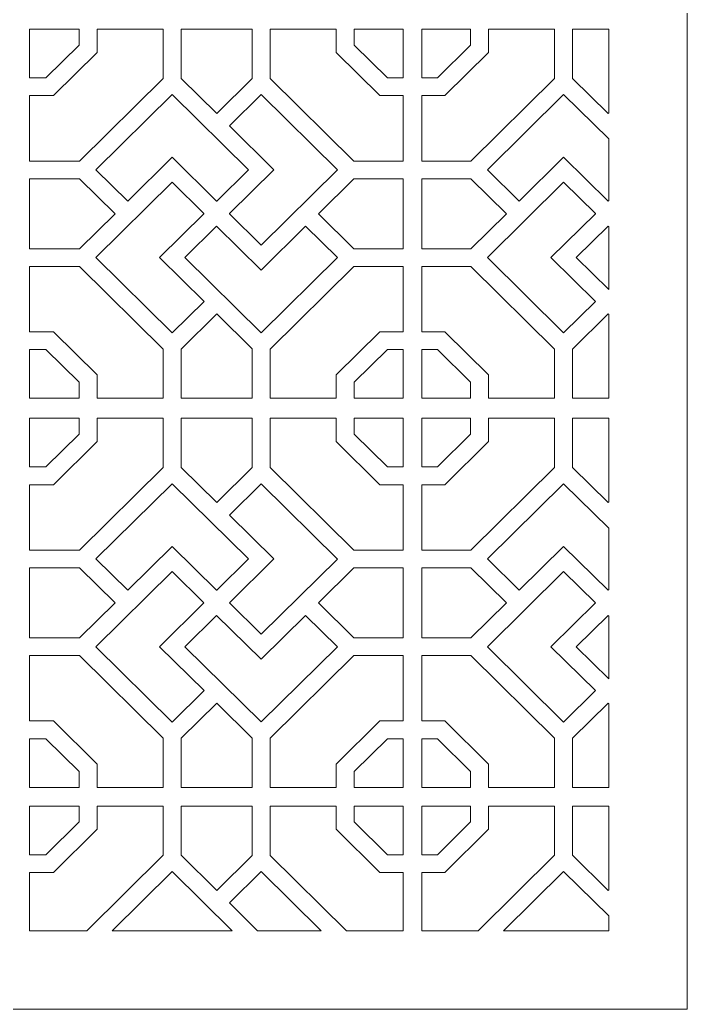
# Model space of a CAD drawing. Header units: centimetres. Extents: x 1.9 to 13.6, y -8.7 to 8.9.
# Drawn here: x 4.703 to 7.526, y -8.687 to -4.502 of the extents above; entities that cross this region are included whole.
import ezdxf

# ---------------------------------------------------------------- set-up
doc = ezdxf.new("R2010")
doc.units = ezdxf.units.CM
doc.header["$MEASUREMENT"] = 0
doc.layers.add('layer 1', color=7, linetype='Continuous')

msp = doc.modelspace()

# ---------------------------------------------------------------- linework, layer by layer
at = {"layer": 'layer 1', "color": 7, "lineweight": 9}
for points, knots in [([(1.88079, 8.91238), (1.88079, 8.91238), (7.52596, 8.91238), (7.52596, 8.91238), (7.52596, 8.91238), (7.52596, 8.91238), (7.52596, -8.68727), (7.52596, -8.68727), (7.52596, -8.68727), (7.52596, -8.68727), (1.88079, -8.68727), (1.88079, -8.68727), (1.88079, -8.68727), (1.88079, -8.68727), (1.88079, 8.91238), (1.88079, 8.91238)], [0, 0, 0, 0, 0.2, 0.2, 0.2, 0.2, 0.4, 0.4, 0.4, 0.4, 0.6, 0.6, 0.6, 0.6, 1, 1, 1, 1]), ([(4.84557, -4.82256), (4.84557, -4.82256), (4.74484, -4.82256), (4.74484, -4.82256), (4.74484, -4.82256), (4.74484, -4.82256), (4.74484, -5.0995), (4.74484, -5.0995), (4.74484, -5.0995), (4.74484, -5.0995), (4.95583, -5.0995), (4.95583, -5.0995), (4.95583, -5.0995), (4.95583, -5.0995), (5.31015, -4.74985), (5.31015, -4.74985), (5.31015, -4.74985), (5.31015, -4.74985), (5.31015, -4.54155), (5.31015, -4.54155), (5.31015, -4.54155), (5.31015, -4.54155), (5.03055, -4.54155), (5.03055, -4.54155), (5.03055, -4.54155), (5.03055, -4.54155), (5.03055, -4.64002), (5.03055, -4.64002), (5.03055, -4.64002), (5.03055, -4.64002), (4.84557, -4.82256), (4.84557, -4.82256)], [0, 0, 0, 0, 0.1111111, 0.1111111, 0.1111111, 0.1111111, 0.2222222, 0.2222222, 0.2222222, 0.2222222, 0.3333333, 0.3333333, 0.3333333, 0.3333333, 0.4444444, 0.4444444, 0.4444444, 0.4444444, 0.5555556, 0.5555556, 0.5555556, 0.5555556, 0.6666667, 0.6666667, 0.6666667, 0.6666667, 0.7777778, 0.7777778, 0.7777778, 0.7777778, 1, 1, 1, 1]), ([(4.74484, -4.74772), (4.74484, -4.74772), (4.81416, -4.74772), (4.81416, -4.74772), (4.81416, -4.74772), (4.81416, -4.74772), (4.95472, -4.60902), (4.95472, -4.60902), (4.95472, -4.60902), (4.95472, -4.60902), (4.95472, -4.54155), (4.95472, -4.54155), (4.95472, -4.54155), (4.95472, -4.54155), (4.74484, -4.54155), (4.74484, -4.54155), (4.74484, -4.54155), (4.74484, -4.54155), (4.74484, -4.74772), (4.74484, -4.74772)], [0, 0, 0, 0, 0.1666667, 0.1666667, 0.1666667, 0.1666667, 0.3333333, 0.3333333, 0.3333333, 0.3333333, 0.5, 0.5, 0.5, 0.5, 0.6666667, 0.6666667, 0.6666667, 0.6666667, 1, 1, 1, 1]), ([(5.38599, -4.54155), (5.38599, -4.54155), (5.38599, -4.74993), (5.38599, -4.74993), (5.38599, -4.74993), (5.38599, -4.74993), (5.53617, -4.89814), (5.53617, -4.89814), (5.53617, -4.89814), (5.53617, -4.89814), (5.68611, -4.75017), (5.68611, -4.75017), (5.68611, -4.75017), (5.68611, -4.75017), (5.68611, -4.54155), (5.68611, -4.54155), (5.68611, -4.54155), (5.68611, -4.54155), (5.38599, -4.54155), (5.38599, -4.54155)], [0, 0, 0, 0, 0.1666667, 0.1666667, 0.1666667, 0.1666667, 0.3333333, 0.3333333, 0.3333333, 0.3333333, 0.5, 0.5, 0.5, 0.5, 0.6666667, 0.6666667, 0.6666667, 0.6666667, 1, 1, 1, 1]), ([(6.32426, -5.0995), (6.32426, -5.0995), (6.32426, -4.82256), (6.32426, -4.82256), (6.32426, -4.82256), (6.32426, -4.82256), (6.22653, -4.82256), (6.22653, -4.82256), (6.22653, -4.82256), (6.22653, -4.82256), (6.04155, -4.64002), (6.04155, -4.64002), (6.04155, -4.64002), (6.04155, -4.64002), (6.04155, -4.54155), (6.04155, -4.54155), (6.04155, -4.54155), (6.04155, -4.54155), (5.76195, -4.54155), (5.76195, -4.54155), (5.76195, -4.54155), (5.76195, -4.54155), (5.76195, -4.75009), (5.76195, -4.75009), (5.76195, -4.75009), (5.76195, -4.75009), (6.11603, -5.0995), (6.11603, -5.0995), (6.11603, -5.0995), (6.11603, -5.0995), (6.32426, -5.0995), (6.32426, -5.0995)], [0, 0, 0, 0, 0.1111111, 0.1111111, 0.1111111, 0.1111111, 0.2222222, 0.2222222, 0.2222222, 0.2222222, 0.3333333, 0.3333333, 0.3333333, 0.3333333, 0.4444444, 0.4444444, 0.4444444, 0.4444444, 0.5555556, 0.5555556, 0.5555556, 0.5555556, 0.6666667, 0.6666667, 0.6666667, 0.6666667, 0.7777778, 0.7777778, 0.7777778, 0.7777778, 1, 1, 1, 1]), ([(6.32426, -4.74772), (6.32426, -4.74772), (6.32426, -4.54155), (6.32426, -4.54155), (6.32426, -4.54155), (6.32426, -4.54155), (6.11739, -4.54155), (6.11739, -4.54155), (6.11739, -4.54155), (6.11739, -4.54155), (6.11739, -4.60902), (6.11739, -4.60902), (6.11739, -4.60902), (6.11739, -4.60902), (6.25794, -4.74772), (6.25794, -4.74772), (6.25794, -4.74772), (6.25794, -4.74772), (6.32426, -4.74772), (6.32426, -4.74772)], [0, 0, 0, 0, 0.1666667, 0.1666667, 0.1666667, 0.1666667, 0.3333333, 0.3333333, 0.3333333, 0.3333333, 0.5, 0.5, 0.5, 0.5, 0.6666667, 0.6666667, 0.6666667, 0.6666667, 1, 1, 1, 1]), ([(6.4031, -4.54155), (6.4031, -4.54155), (6.4031, -4.74772), (6.4031, -4.74772), (6.4031, -4.74772), (6.4031, -4.74772), (6.46942, -4.74772), (6.46942, -4.74772), (6.46942, -4.74772), (6.46942, -4.74772), (6.60998, -4.60902), (6.60998, -4.60902), (6.60998, -4.60902), (6.60998, -4.60902), (6.60998, -4.54155), (6.60998, -4.54155), (6.60998, -4.54155), (6.60998, -4.54155), (6.4031, -4.54155), (6.4031, -4.54155)], [0, 0, 0, 0, 0.1666667, 0.1666667, 0.1666667, 0.1666667, 0.3333333, 0.3333333, 0.3333333, 0.3333333, 0.5, 0.5, 0.5, 0.5, 0.6666667, 0.6666667, 0.6666667, 0.6666667, 1, 1, 1, 1]), ([(6.4031, -4.82256), (6.4031, -4.82256), (6.4031, -5.0995), (6.4031, -5.0995), (6.4031, -5.0995), (6.4031, -5.0995), (6.6111, -5.0995), (6.6111, -5.0995), (6.6111, -5.0995), (6.6111, -5.0995), (6.96542, -4.74985), (6.96542, -4.74985), (6.96542, -4.74985), (6.96542, -4.74985), (6.96542, -4.54155), (6.96542, -4.54155), (6.96542, -4.54155), (6.96542, -4.54155), (6.68582, -4.54155), (6.68582, -4.54155), (6.68582, -4.54155), (6.68582, -4.54155), (6.68582, -4.64002), (6.68582, -4.64002), (6.68582, -4.64002), (6.68582, -4.64002), (6.50084, -4.82256), (6.50084, -4.82256), (6.50084, -4.82256), (6.50084, -4.82256), (6.4031, -4.82256), (6.4031, -4.82256)], [0, 0, 0, 0, 0.1111111, 0.1111111, 0.1111111, 0.1111111, 0.2222222, 0.2222222, 0.2222222, 0.2222222, 0.3333333, 0.3333333, 0.3333333, 0.3333333, 0.4444444, 0.4444444, 0.4444444, 0.4444444, 0.5555556, 0.5555556, 0.5555556, 0.5555556, 0.6666667, 0.6666667, 0.6666667, 0.6666667, 0.7777778, 0.7777778, 0.7777778, 0.7777778, 1, 1, 1, 1]), ([(7.19389, -4.54155), (7.19389, -4.54155), (7.04126, -4.54155), (7.04126, -4.54155), (7.04126, -4.54155), (7.04126, -4.54155), (7.04125, -4.74993), (7.04125, -4.74993), (7.04125, -4.74993), (7.04125, -4.74993), (7.19144, -4.89814), (7.19144, -4.89814), (7.19144, -4.89814), (7.19144, -4.89814), (7.19389, -4.89572), (7.19389, -4.89572), (7.19389, -4.89572), (7.19389, -4.89572), (7.19389, -4.54155), (7.19389, -4.54155)], [0, 0, 0, 0, 0.1666667, 0.1666667, 0.1666667, 0.1666667, 0.3333333, 0.3333333, 0.3333333, 0.3333333, 0.5, 0.5, 0.5, 0.5, 0.6666667, 0.6666667, 0.6666667, 0.6666667, 1, 1, 1, 1]), ([(5.53595, -5.26924), (5.53595, -5.26924), (5.53602, -5.26916), (5.53602, -5.26916), (5.53602, -5.26916), (5.53602, -5.26916), (5.53621, -5.26936), (5.53621, -5.26936), (5.53621, -5.26936), (5.53621, -5.26936), (5.67066, -5.13669), (5.67066, -5.13669), (5.67066, -5.13669), (5.67066, -5.13669), (5.34803, -4.81831), (5.34803, -4.81831), (5.34803, -4.81831), (5.34803, -4.81831), (5.0254, -5.13669), (5.0254, -5.13669), (5.0254, -5.13669), (5.0254, -5.13669), (5.15991, -5.26943), (5.15991, -5.26943), (5.15991, -5.26943), (5.15991, -5.26943), (5.34802, -5.08379), (5.34802, -5.08379), (5.34802, -5.08379), (5.34802, -5.08379), (5.53595, -5.26924), (5.53595, -5.26924)], [0, 0, 0, 0, 0.1111111, 0.1111111, 0.1111111, 0.1111111, 0.2222222, 0.2222222, 0.2222222, 0.2222222, 0.3333333, 0.3333333, 0.3333333, 0.3333333, 0.4444444, 0.4444444, 0.4444444, 0.4444444, 0.5555556, 0.5555556, 0.5555556, 0.5555556, 0.6666667, 0.6666667, 0.6666667, 0.6666667, 0.7777778, 0.7777778, 0.7777778, 0.7777778, 1, 1, 1, 1]), ([(5.58987, -5.32224), (5.58987, -5.32224), (5.58993, -5.32231), (5.58993, -5.32231), (5.58993, -5.32231), (5.58993, -5.32231), (5.58962, -5.32262), (5.58962, -5.32262), (5.58962, -5.32262), (5.58962, -5.32262), (5.72408, -5.4553), (5.72408, -5.4553), (5.72408, -5.4553), (5.72408, -5.4553), (6.04671, -5.13692), (6.04671, -5.13692), (6.04671, -5.13692), (6.04671, -5.13692), (5.72408, -4.81855), (5.72408, -4.81855), (5.72408, -4.81855), (5.72408, -4.81855), (5.5898, -4.95106), (5.5898, -4.95106), (5.5898, -4.95106), (5.5898, -4.95106), (5.7779, -5.13669), (5.7779, -5.13669), (5.7779, -5.13669), (5.7779, -5.13669), (5.58987, -5.32224), (5.58987, -5.32224)], [0, 0, 0, 0, 0.1111111, 0.1111111, 0.1111111, 0.1111111, 0.2222222, 0.2222222, 0.2222222, 0.2222222, 0.3333333, 0.3333333, 0.3333333, 0.3333333, 0.4444444, 0.4444444, 0.4444444, 0.4444444, 0.5555556, 0.5555556, 0.5555556, 0.5555556, 0.6666667, 0.6666667, 0.6666667, 0.6666667, 0.7777778, 0.7777778, 0.7777778, 0.7777778, 1, 1, 1, 1]), ([(7.19389, -5.0064), (7.19389, -5.0064), (7.0033, -4.81831), (7.0033, -4.81831), (7.0033, -4.81831), (7.0033, -4.81831), (6.68067, -5.13669), (6.68067, -5.13669), (6.68067, -5.13669), (6.68067, -5.13669), (6.81518, -5.26943), (6.81518, -5.26943), (6.81518, -5.26943), (6.81518, -5.26943), (7.00329, -5.08379), (7.00329, -5.08379), (7.00329, -5.08379), (7.00329, -5.08379), (7.19121, -5.26924), (7.19121, -5.26924), (7.19121, -5.26924), (7.19121, -5.26924), (7.19129, -5.26916), (7.19129, -5.26916), (7.19129, -5.26916), (7.19129, -5.26916), (7.19148, -5.26936), (7.19148, -5.26936), (7.19148, -5.26936), (7.19148, -5.26936), (7.19389, -5.26698), (7.19389, -5.26698), (7.19389, -5.26698), (7.19389, -5.26698), (7.19389, -5.0064), (7.19389, -5.0064)], [0, 0, 0, 0, 0.1, 0.1, 0.1, 0.1, 0.2, 0.2, 0.2, 0.2, 0.3, 0.3, 0.3, 0.3, 0.4, 0.4, 0.4, 0.4, 0.5, 0.5, 0.5, 0.5, 0.6, 0.6, 0.6, 0.6, 0.7, 0.7, 0.7, 0.7, 0.8, 0.8, 0.8, 0.8, 1, 1, 1, 1]), ([(5.10629, -5.32234), (5.10629, -5.32234), (4.95631, -5.17434), (4.95631, -5.17434), (4.95631, -5.17434), (4.95631, -5.17434), (4.74484, -5.17434), (4.74484, -5.17434), (4.74484, -5.17434), (4.74484, -5.17434), (4.74484, -5.47052), (4.74484, -5.47052), (4.74484, -5.47052), (4.74484, -5.47052), (4.95614, -5.47052), (4.95614, -5.47052), (4.95614, -5.47052), (4.95614, -5.47052), (5.10629, -5.32234), (5.10629, -5.32234)], [0, 0, 0, 0, 0.1666667, 0.1666667, 0.1666667, 0.1666667, 0.3333333, 0.3333333, 0.3333333, 0.3333333, 0.5, 0.5, 0.5, 0.5, 0.6666667, 0.6666667, 0.6666667, 0.6666667, 1, 1, 1, 1]), ([(6.32426, -5.47052), (6.32426, -5.47052), (6.32426, -5.17434), (6.32426, -5.17434), (6.32426, -5.17434), (6.32426, -5.17434), (6.11603, -5.17434), (6.11603, -5.17434), (6.11603, -5.17434), (6.11603, -5.17434), (5.96597, -5.32243), (5.96597, -5.32243), (5.96597, -5.32243), (5.96597, -5.32243), (6.11603, -5.47052), (6.11603, -5.47052), (6.11603, -5.47052), (6.11603, -5.47052), (6.32426, -5.47052), (6.32426, -5.47052)], [0, 0, 0, 0, 0.1666667, 0.1666667, 0.1666667, 0.1666667, 0.3333333, 0.3333333, 0.3333333, 0.3333333, 0.5, 0.5, 0.5, 0.5, 0.6666667, 0.6666667, 0.6666667, 0.6666667, 1, 1, 1, 1]), ([(6.4031, -5.17434), (6.4031, -5.17434), (6.4031, -5.47052), (6.4031, -5.47052), (6.4031, -5.47052), (6.4031, -5.47052), (6.61141, -5.47052), (6.61141, -5.47052), (6.61141, -5.47052), (6.61141, -5.47052), (6.76156, -5.32234), (6.76156, -5.32234), (6.76156, -5.32234), (6.76156, -5.32234), (6.61158, -5.17434), (6.61158, -5.17434), (6.61158, -5.17434), (6.61158, -5.17434), (6.4031, -5.17434), (6.4031, -5.17434)], [0, 0, 0, 0, 0.1666667, 0.1666667, 0.1666667, 0.1666667, 0.3333333, 0.3333333, 0.3333333, 0.3333333, 0.5, 0.5, 0.5, 0.5, 0.6666667, 0.6666667, 0.6666667, 0.6666667, 1, 1, 1, 1]), ([(5.48219, -5.32234), (5.48219, -5.32234), (5.48236, -5.32218), (5.48236, -5.32218), (5.48236, -5.32218), (5.48236, -5.32218), (5.34803, -5.18963), (5.34803, -5.18963), (5.34803, -5.18963), (5.34803, -5.18963), (5.0254, -5.50801), (5.0254, -5.50801), (5.0254, -5.50801), (5.0254, -5.50801), (5.34803, -5.82639), (5.34803, -5.82639), (5.34803, -5.82639), (5.34803, -5.82639), (5.48246, -5.69372), (5.48246, -5.69372), (5.48246, -5.69372), (5.48246, -5.69372), (5.2942, -5.50794), (5.2942, -5.50794), (5.2942, -5.50794), (5.2942, -5.50794), (5.48223, -5.32238), (5.48223, -5.32238), (5.48223, -5.32238), (5.48223, -5.32238), (5.48219, -5.32234), (5.48219, -5.32234)], [0, 0, 0, 0, 0.1111111, 0.1111111, 0.1111111, 0.1111111, 0.2222222, 0.2222222, 0.2222222, 0.2222222, 0.3333333, 0.3333333, 0.3333333, 0.3333333, 0.4444444, 0.4444444, 0.4444444, 0.4444444, 0.5555556, 0.5555556, 0.5555556, 0.5555556, 0.6666667, 0.6666667, 0.6666667, 0.6666667, 0.7777778, 0.7777778, 0.7777778, 0.7777778, 1, 1, 1, 1]), ([(7.13746, -5.32234), (7.13746, -5.32234), (7.13762, -5.32218), (7.13762, -5.32218), (7.13762, -5.32218), (7.13762, -5.32218), (7.0033, -5.18963), (7.0033, -5.18963), (7.0033, -5.18963), (7.0033, -5.18963), (6.68067, -5.50801), (6.68067, -5.50801), (6.68067, -5.50801), (6.68067, -5.50801), (7.00329, -5.82639), (7.00329, -5.82639), (7.00329, -5.82639), (7.00329, -5.82639), (7.13773, -5.69372), (7.13773, -5.69372), (7.13773, -5.69372), (7.13773, -5.69372), (6.94947, -5.50794), (6.94947, -5.50794), (6.94947, -5.50794), (6.94947, -5.50794), (7.1375, -5.32238), (7.1375, -5.32238), (7.1375, -5.32238), (7.1375, -5.32238), (7.13746, -5.32234), (7.13746, -5.32234)], [0, 0, 0, 0, 0.1111111, 0.1111111, 0.1111111, 0.1111111, 0.2222222, 0.2222222, 0.2222222, 0.2222222, 0.3333333, 0.3333333, 0.3333333, 0.3333333, 0.4444444, 0.4444444, 0.4444444, 0.4444444, 0.5555556, 0.5555556, 0.5555556, 0.5555556, 0.6666667, 0.6666667, 0.6666667, 0.6666667, 0.7777778, 0.7777778, 0.7777778, 0.7777778, 1, 1, 1, 1]), ([(5.53581, -5.37535), (5.53581, -5.37535), (5.40145, -5.50794), (5.40145, -5.50794), (5.40145, -5.50794), (5.40145, -5.50794), (5.72408, -5.82631), (5.72408, -5.82631), (5.72408, -5.82631), (5.72408, -5.82631), (6.04671, -5.50794), (6.04671, -5.50794), (6.04671, -5.50794), (6.04671, -5.50794), (5.91234, -5.37535), (5.91234, -5.37535), (5.91234, -5.37535), (5.91234, -5.37535), (5.72408, -5.56113), (5.72408, -5.56113), (5.72408, -5.56113), (5.72408, -5.56113), (5.53581, -5.37535), (5.53581, -5.37535)], [0, 0, 0, 0, 0.1428571, 0.1428571, 0.1428571, 0.1428571, 0.2857143, 0.2857143, 0.2857143, 0.2857143, 0.4285714, 0.4285714, 0.4285714, 0.4285714, 0.5714286, 0.5714286, 0.5714286, 0.5714286, 0.7142857, 0.7142857, 0.7142857, 0.7142857, 1, 1, 1, 1]), ([(7.19389, -5.37812), (7.19389, -5.37812), (7.19108, -5.37535), (7.19108, -5.37535), (7.19108, -5.37535), (7.19108, -5.37535), (7.05672, -5.50794), (7.05672, -5.50794), (7.05672, -5.50794), (7.05672, -5.50794), (7.19389, -5.6433), (7.19389, -5.6433), (7.19389, -5.6433), (7.19389, -5.6433), (7.19389, -5.37812), (7.19389, -5.37812)], [0, 0, 0, 0, 0.2, 0.2, 0.2, 0.2, 0.4, 0.4, 0.4, 0.4, 0.6, 0.6, 0.6, 0.6, 1, 1, 1, 1]), ([(4.84557, -5.82213), (4.84557, -5.82213), (5.03055, -6.00467), (5.03055, -6.00467), (5.03055, -6.00467), (5.03055, -6.00467), (5.03055, -6.10314), (5.03055, -6.10314), (5.03055, -6.10314), (5.03055, -6.10314), (5.31015, -6.10314), (5.31015, -6.10314), (5.31015, -6.10314), (5.31015, -6.10314), (5.31015, -5.89484), (5.31015, -5.89484), (5.31015, -5.89484), (5.31015, -5.89484), (4.956, -5.54535), (4.956, -5.54535), (4.956, -5.54535), (4.956, -5.54535), (4.74484, -5.54535), (4.74484, -5.54535), (4.74484, -5.54535), (4.74484, -5.54535), (4.74484, -5.82213), (4.74484, -5.82213), (4.74484, -5.82213), (4.74484, -5.82213), (4.84557, -5.82213), (4.84557, -5.82213)], [0, 0, 0, 0, 0.1111111, 0.1111111, 0.1111111, 0.1111111, 0.2222222, 0.2222222, 0.2222222, 0.2222222, 0.3333333, 0.3333333, 0.3333333, 0.3333333, 0.4444444, 0.4444444, 0.4444444, 0.4444444, 0.5555556, 0.5555556, 0.5555556, 0.5555556, 0.6666667, 0.6666667, 0.6666667, 0.6666667, 0.7777778, 0.7777778, 0.7777778, 0.7777778, 1, 1, 1, 1]), ([(6.32426, -5.82213), (6.32426, -5.82213), (6.32426, -5.54535), (6.32426, -5.54535), (6.32426, -5.54535), (6.32426, -5.54535), (6.11603, -5.54535), (6.11603, -5.54535), (6.11603, -5.54535), (6.11603, -5.54535), (5.76195, -5.89477), (5.76195, -5.89477), (5.76195, -5.89477), (5.76195, -5.89477), (5.76195, -6.10314), (5.76195, -6.10314), (5.76195, -6.10314), (5.76195, -6.10314), (6.04155, -6.10314), (6.04155, -6.10314), (6.04155, -6.10314), (6.04155, -6.10314), (6.04155, -6.00467), (6.04155, -6.00467), (6.04155, -6.00467), (6.04155, -6.00467), (6.22653, -5.82213), (6.22653, -5.82213), (6.22653, -5.82213), (6.22653, -5.82213), (6.32426, -5.82213), (6.32426, -5.82213)], [0, 0, 0, 0, 0.1111111, 0.1111111, 0.1111111, 0.1111111, 0.2222222, 0.2222222, 0.2222222, 0.2222222, 0.3333333, 0.3333333, 0.3333333, 0.3333333, 0.4444444, 0.4444444, 0.4444444, 0.4444444, 0.5555556, 0.5555556, 0.5555556, 0.5555556, 0.6666667, 0.6666667, 0.6666667, 0.6666667, 0.7777778, 0.7777778, 0.7777778, 0.7777778, 1, 1, 1, 1]), ([(6.4031, -5.54535), (6.4031, -5.54535), (6.4031, -5.82213), (6.4031, -5.82213), (6.4031, -5.82213), (6.4031, -5.82213), (6.50084, -5.82213), (6.50084, -5.82213), (6.50084, -5.82213), (6.50084, -5.82213), (6.68582, -6.00467), (6.68582, -6.00467), (6.68582, -6.00467), (6.68582, -6.00467), (6.68582, -6.10314), (6.68582, -6.10314), (6.68582, -6.10314), (6.68582, -6.10314), (6.96542, -6.10314), (6.96542, -6.10314), (6.96542, -6.10314), (6.96542, -6.10314), (6.96542, -5.89484), (6.96542, -5.89484), (6.96542, -5.89484), (6.96542, -5.89484), (6.61127, -5.54535), (6.61127, -5.54535), (6.61127, -5.54535), (6.61127, -5.54535), (6.4031, -5.54535), (6.4031, -5.54535)], [0, 0, 0, 0, 0.1111111, 0.1111111, 0.1111111, 0.1111111, 0.2222222, 0.2222222, 0.2222222, 0.2222222, 0.3333333, 0.3333333, 0.3333333, 0.3333333, 0.4444444, 0.4444444, 0.4444444, 0.4444444, 0.5555556, 0.5555556, 0.5555556, 0.5555556, 0.6666667, 0.6666667, 0.6666667, 0.6666667, 0.7777778, 0.7777778, 0.7777778, 0.7777778, 1, 1, 1, 1]), ([(5.68611, -6.10314), (5.68611, -6.10314), (5.68611, -5.89468), (5.68611, -5.89468), (5.68611, -5.89468), (5.68611, -5.89468), (5.53609, -5.74663), (5.53609, -5.74663), (5.53609, -5.74663), (5.53609, -5.74663), (5.38599, -5.89475), (5.38599, -5.89475), (5.38599, -5.89475), (5.38599, -5.89475), (5.38599, -6.10314), (5.38599, -6.10314), (5.38599, -6.10314), (5.38599, -6.10314), (5.68611, -6.10314), (5.68611, -6.10314)], [0, 0, 0, 0, 0.1666667, 0.1666667, 0.1666667, 0.1666667, 0.3333333, 0.3333333, 0.3333333, 0.3333333, 0.5, 0.5, 0.5, 0.5, 0.6666667, 0.6666667, 0.6666667, 0.6666667, 1, 1, 1, 1]), ([(7.19389, -5.74914), (7.19389, -5.74914), (7.19135, -5.74663), (7.19135, -5.74663), (7.19135, -5.74663), (7.19135, -5.74663), (7.04126, -5.89475), (7.04126, -5.89475), (7.04126, -5.89475), (7.04126, -5.89475), (7.04125, -6.10314), (7.04125, -6.10314), (7.04125, -6.10314), (7.04125, -6.10314), (7.19389, -6.10314), (7.19389, -6.10314), (7.19389, -6.10314), (7.19389, -6.10314), (7.19389, -5.74914), (7.19389, -5.74914)], [0, 0, 0, 0, 0.1666667, 0.1666667, 0.1666667, 0.1666667, 0.3333333, 0.3333333, 0.3333333, 0.3333333, 0.5, 0.5, 0.5, 0.5, 0.6666667, 0.6666667, 0.6666667, 0.6666667, 1, 1, 1, 1]), ([(4.74484, -5.89696), (4.74484, -5.89696), (4.74484, -6.10314), (4.74484, -6.10314), (4.74484, -6.10314), (4.74484, -6.10314), (4.95472, -6.10314), (4.95472, -6.10314), (4.95472, -6.10314), (4.95472, -6.10314), (4.95472, -6.03567), (4.95472, -6.03567), (4.95472, -6.03567), (4.95472, -6.03567), (4.81416, -5.89696), (4.81416, -5.89696), (4.81416, -5.89696), (4.81416, -5.89696), (4.74484, -5.89696), (4.74484, -5.89696)], [0, 0, 0, 0, 0.1666667, 0.1666667, 0.1666667, 0.1666667, 0.3333333, 0.3333333, 0.3333333, 0.3333333, 0.5, 0.5, 0.5, 0.5, 0.6666667, 0.6666667, 0.6666667, 0.6666667, 1, 1, 1, 1]), ([(6.32426, -6.10314), (6.32426, -6.10314), (6.32426, -5.89696), (6.32426, -5.89696), (6.32426, -5.89696), (6.32426, -5.89696), (6.25794, -5.89696), (6.25794, -5.89696), (6.25794, -5.89696), (6.25794, -5.89696), (6.11739, -6.03567), (6.11739, -6.03567), (6.11739, -6.03567), (6.11739, -6.03567), (6.11739, -6.10314), (6.11739, -6.10314), (6.11739, -6.10314), (6.11739, -6.10314), (6.32426, -6.10314), (6.32426, -6.10314)], [0, 0, 0, 0, 0.1666667, 0.1666667, 0.1666667, 0.1666667, 0.3333333, 0.3333333, 0.3333333, 0.3333333, 0.5, 0.5, 0.5, 0.5, 0.6666667, 0.6666667, 0.6666667, 0.6666667, 1, 1, 1, 1]), ([(6.4031, -5.89696), (6.4031, -5.89696), (6.4031, -6.10314), (6.4031, -6.10314), (6.4031, -6.10314), (6.4031, -6.10314), (6.60998, -6.10314), (6.60998, -6.10314), (6.60998, -6.10314), (6.60998, -6.10314), (6.60998, -6.03567), (6.60998, -6.03567), (6.60998, -6.03567), (6.60998, -6.03567), (6.46942, -5.89696), (6.46942, -5.89696), (6.46942, -5.89696), (6.46942, -5.89696), (6.4031, -5.89696), (6.4031, -5.89696)], [0, 0, 0, 0, 0.1666667, 0.1666667, 0.1666667, 0.1666667, 0.3333333, 0.3333333, 0.3333333, 0.3333333, 0.5, 0.5, 0.5, 0.5, 0.6666667, 0.6666667, 0.6666667, 0.6666667, 1, 1, 1, 1]), ([(4.84557, -6.46859), (4.84557, -6.46859), (4.74484, -6.46859), (4.74484, -6.46859), (4.74484, -6.46859), (4.74484, -6.46859), (4.74484, -6.74554), (4.74484, -6.74554), (4.74484, -6.74554), (4.74484, -6.74554), (4.95583, -6.74554), (4.95583, -6.74554), (4.95583, -6.74554), (4.95583, -6.74554), (5.31015, -6.39588), (5.31015, -6.39588), (5.31015, -6.39588), (5.31015, -6.39588), (5.31015, -6.18758), (5.31015, -6.18758), (5.31015, -6.18758), (5.31015, -6.18758), (5.03055, -6.18758), (5.03055, -6.18758), (5.03055, -6.18758), (5.03055, -6.18758), (5.03055, -6.28605), (5.03055, -6.28605), (5.03055, -6.28605), (5.03055, -6.28605), (4.84557, -6.46859), (4.84557, -6.46859)], [0, 0, 0, 0, 0.1111111, 0.1111111, 0.1111111, 0.1111111, 0.2222222, 0.2222222, 0.2222222, 0.2222222, 0.3333333, 0.3333333, 0.3333333, 0.3333333, 0.4444444, 0.4444444, 0.4444444, 0.4444444, 0.5555556, 0.5555556, 0.5555556, 0.5555556, 0.6666667, 0.6666667, 0.6666667, 0.6666667, 0.7777778, 0.7777778, 0.7777778, 0.7777778, 1, 1, 1, 1]), ([(4.74484, -6.39375), (4.74484, -6.39375), (4.81416, -6.39375), (4.81416, -6.39375), (4.81416, -6.39375), (4.81416, -6.39375), (4.95472, -6.25505), (4.95472, -6.25505), (4.95472, -6.25505), (4.95472, -6.25505), (4.95472, -6.18758), (4.95472, -6.18758), (4.95472, -6.18758), (4.95472, -6.18758), (4.74484, -6.18758), (4.74484, -6.18758), (4.74484, -6.18758), (4.74484, -6.18758), (4.74484, -6.39375), (4.74484, -6.39375)], [0, 0, 0, 0, 0.1666667, 0.1666667, 0.1666667, 0.1666667, 0.3333333, 0.3333333, 0.3333333, 0.3333333, 0.5, 0.5, 0.5, 0.5, 0.6666667, 0.6666667, 0.6666667, 0.6666667, 1, 1, 1, 1]), ([(5.38599, -6.18758), (5.38599, -6.18758), (5.38599, -6.39597), (5.38599, -6.39597), (5.38599, -6.39597), (5.38599, -6.39597), (5.53617, -6.54417), (5.53617, -6.54417), (5.53617, -6.54417), (5.53617, -6.54417), (5.68611, -6.3962), (5.68611, -6.3962), (5.68611, -6.3962), (5.68611, -6.3962), (5.68611, -6.18758), (5.68611, -6.18758), (5.68611, -6.18758), (5.68611, -6.18758), (5.38599, -6.18758), (5.38599, -6.18758)], [0, 0, 0, 0, 0.1666667, 0.1666667, 0.1666667, 0.1666667, 0.3333333, 0.3333333, 0.3333333, 0.3333333, 0.5, 0.5, 0.5, 0.5, 0.6666667, 0.6666667, 0.6666667, 0.6666667, 1, 1, 1, 1]), ([(6.32426, -6.74554), (6.32426, -6.74554), (6.32426, -6.46859), (6.32426, -6.46859), (6.32426, -6.46859), (6.32426, -6.46859), (6.22653, -6.46859), (6.22653, -6.46859), (6.22653, -6.46859), (6.22653, -6.46859), (6.04155, -6.28605), (6.04155, -6.28605), (6.04155, -6.28605), (6.04155, -6.28605), (6.04155, -6.18758), (6.04155, -6.18758), (6.04155, -6.18758), (6.04155, -6.18758), (5.76195, -6.18758), (5.76195, -6.18758), (5.76195, -6.18758), (5.76195, -6.18758), (5.76195, -6.39612), (5.76195, -6.39612), (5.76195, -6.39612), (5.76195, -6.39612), (6.11603, -6.74554), (6.11603, -6.74554), (6.11603, -6.74554), (6.11603, -6.74554), (6.32426, -6.74554), (6.32426, -6.74554)], [0, 0, 0, 0, 0.1111111, 0.1111111, 0.1111111, 0.1111111, 0.2222222, 0.2222222, 0.2222222, 0.2222222, 0.3333333, 0.3333333, 0.3333333, 0.3333333, 0.4444444, 0.4444444, 0.4444444, 0.4444444, 0.5555556, 0.5555556, 0.5555556, 0.5555556, 0.6666667, 0.6666667, 0.6666667, 0.6666667, 0.7777778, 0.7777778, 0.7777778, 0.7777778, 1, 1, 1, 1]), ([(6.32426, -6.39375), (6.32426, -6.39375), (6.32426, -6.18758), (6.32426, -6.18758), (6.32426, -6.18758), (6.32426, -6.18758), (6.11739, -6.18758), (6.11739, -6.18758), (6.11739, -6.18758), (6.11739, -6.18758), (6.11739, -6.25505), (6.11739, -6.25505), (6.11739, -6.25505), (6.11739, -6.25505), (6.25794, -6.39375), (6.25794, -6.39375), (6.25794, -6.39375), (6.25794, -6.39375), (6.32426, -6.39375), (6.32426, -6.39375)], [0, 0, 0, 0, 0.1666667, 0.1666667, 0.1666667, 0.1666667, 0.3333333, 0.3333333, 0.3333333, 0.3333333, 0.5, 0.5, 0.5, 0.5, 0.6666667, 0.6666667, 0.6666667, 0.6666667, 1, 1, 1, 1]), ([(6.4031, -6.18758), (6.4031, -6.18758), (6.4031, -6.39375), (6.4031, -6.39375), (6.4031, -6.39375), (6.4031, -6.39375), (6.46942, -6.39375), (6.46942, -6.39375), (6.46942, -6.39375), (6.46942, -6.39375), (6.60998, -6.25505), (6.60998, -6.25505), (6.60998, -6.25505), (6.60998, -6.25505), (6.60998, -6.18758), (6.60998, -6.18758), (6.60998, -6.18758), (6.60998, -6.18758), (6.4031, -6.18758), (6.4031, -6.18758)], [0, 0, 0, 0, 0.1666667, 0.1666667, 0.1666667, 0.1666667, 0.3333333, 0.3333333, 0.3333333, 0.3333333, 0.5, 0.5, 0.5, 0.5, 0.6666667, 0.6666667, 0.6666667, 0.6666667, 1, 1, 1, 1]), ([(6.4031, -6.46859), (6.4031, -6.46859), (6.4031, -6.74554), (6.4031, -6.74554), (6.4031, -6.74554), (6.4031, -6.74554), (6.6111, -6.74554), (6.6111, -6.74554), (6.6111, -6.74554), (6.6111, -6.74554), (6.96542, -6.39588), (6.96542, -6.39588), (6.96542, -6.39588), (6.96542, -6.39588), (6.96542, -6.18758), (6.96542, -6.18758), (6.96542, -6.18758), (6.96542, -6.18758), (6.68582, -6.18758), (6.68582, -6.18758), (6.68582, -6.18758), (6.68582, -6.18758), (6.68582, -6.28605), (6.68582, -6.28605), (6.68582, -6.28605), (6.68582, -6.28605), (6.50084, -6.46859), (6.50084, -6.46859), (6.50084, -6.46859), (6.50084, -6.46859), (6.4031, -6.46859), (6.4031, -6.46859)], [0, 0, 0, 0, 0.1111111, 0.1111111, 0.1111111, 0.1111111, 0.2222222, 0.2222222, 0.2222222, 0.2222222, 0.3333333, 0.3333333, 0.3333333, 0.3333333, 0.4444444, 0.4444444, 0.4444444, 0.4444444, 0.5555556, 0.5555556, 0.5555556, 0.5555556, 0.6666667, 0.6666667, 0.6666667, 0.6666667, 0.7777778, 0.7777778, 0.7777778, 0.7777778, 1, 1, 1, 1]), ([(7.19389, -6.18758), (7.19389, -6.18758), (7.04126, -6.18758), (7.04126, -6.18758), (7.04126, -6.18758), (7.04126, -6.18758), (7.04125, -6.39597), (7.04125, -6.39597), (7.04125, -6.39597), (7.04125, -6.39597), (7.19144, -6.54417), (7.19144, -6.54417), (7.19144, -6.54417), (7.19144, -6.54417), (7.19389, -6.54175), (7.19389, -6.54175), (7.19389, -6.54175), (7.19389, -6.54175), (7.19389, -6.18758), (7.19389, -6.18758)], [0, 0, 0, 0, 0.1666667, 0.1666667, 0.1666667, 0.1666667, 0.3333333, 0.3333333, 0.3333333, 0.3333333, 0.5, 0.5, 0.5, 0.5, 0.6666667, 0.6666667, 0.6666667, 0.6666667, 1, 1, 1, 1]), ([(5.53595, -6.91527), (5.53595, -6.91527), (5.53602, -6.9152), (5.53602, -6.9152), (5.53602, -6.9152), (5.53602, -6.9152), (5.53621, -6.91539), (5.53621, -6.91539), (5.53621, -6.91539), (5.53621, -6.91539), (5.67066, -6.78272), (5.67066, -6.78272), (5.67066, -6.78272), (5.67066, -6.78272), (5.34803, -6.46434), (5.34803, -6.46434), (5.34803, -6.46434), (5.34803, -6.46434), (5.0254, -6.78272), (5.0254, -6.78272), (5.0254, -6.78272), (5.0254, -6.78272), (5.15991, -6.91546), (5.15991, -6.91546), (5.15991, -6.91546), (5.15991, -6.91546), (5.34802, -6.72982), (5.34802, -6.72982), (5.34802, -6.72982), (5.34802, -6.72982), (5.53595, -6.91527), (5.53595, -6.91527)], [0, 0, 0, 0, 0.1111111, 0.1111111, 0.1111111, 0.1111111, 0.2222222, 0.2222222, 0.2222222, 0.2222222, 0.3333333, 0.3333333, 0.3333333, 0.3333333, 0.4444444, 0.4444444, 0.4444444, 0.4444444, 0.5555556, 0.5555556, 0.5555556, 0.5555556, 0.6666667, 0.6666667, 0.6666667, 0.6666667, 0.7777778, 0.7777778, 0.7777778, 0.7777778, 1, 1, 1, 1]), ([(5.58987, -6.96828), (5.58987, -6.96828), (5.58993, -6.96834), (5.58993, -6.96834), (5.58993, -6.96834), (5.58993, -6.96834), (5.58962, -6.96865), (5.58962, -6.96865), (5.58962, -6.96865), (5.58962, -6.96865), (5.72408, -7.10134), (5.72408, -7.10134), (5.72408, -7.10134), (5.72408, -7.10134), (6.04671, -6.78296), (6.04671, -6.78296), (6.04671, -6.78296), (6.04671, -6.78296), (5.72408, -6.46458), (5.72408, -6.46458), (5.72408, -6.46458), (5.72408, -6.46458), (5.5898, -6.59709), (5.5898, -6.59709), (5.5898, -6.59709), (5.5898, -6.59709), (5.7779, -6.78272), (5.7779, -6.78272), (5.7779, -6.78272), (5.7779, -6.78272), (5.58987, -6.96828), (5.58987, -6.96828)], [0, 0, 0, 0, 0.1111111, 0.1111111, 0.1111111, 0.1111111, 0.2222222, 0.2222222, 0.2222222, 0.2222222, 0.3333333, 0.3333333, 0.3333333, 0.3333333, 0.4444444, 0.4444444, 0.4444444, 0.4444444, 0.5555556, 0.5555556, 0.5555556, 0.5555556, 0.6666667, 0.6666667, 0.6666667, 0.6666667, 0.7777778, 0.7777778, 0.7777778, 0.7777778, 1, 1, 1, 1]), ([(7.19389, -6.65243), (7.19389, -6.65243), (7.0033, -6.46434), (7.0033, -6.46434), (7.0033, -6.46434), (7.0033, -6.46434), (6.68067, -6.78272), (6.68067, -6.78272), (6.68067, -6.78272), (6.68067, -6.78272), (6.81518, -6.91546), (6.81518, -6.91546), (6.81518, -6.91546), (6.81518, -6.91546), (7.00329, -6.72982), (7.00329, -6.72982), (7.00329, -6.72982), (7.00329, -6.72982), (7.19121, -6.91527), (7.19121, -6.91527), (7.19121, -6.91527), (7.19121, -6.91527), (7.19129, -6.9152), (7.19129, -6.9152), (7.19129, -6.9152), (7.19129, -6.9152), (7.19148, -6.91539), (7.19148, -6.91539), (7.19148, -6.91539), (7.19148, -6.91539), (7.19389, -6.91301), (7.19389, -6.91301), (7.19389, -6.91301), (7.19389, -6.91301), (7.19389, -6.65243), (7.19389, -6.65243)], [0, 0, 0, 0, 0.1, 0.1, 0.1, 0.1, 0.2, 0.2, 0.2, 0.2, 0.3, 0.3, 0.3, 0.3, 0.4, 0.4, 0.4, 0.4, 0.5, 0.5, 0.5, 0.5, 0.6, 0.6, 0.6, 0.6, 0.7, 0.7, 0.7, 0.7, 0.8, 0.8, 0.8, 0.8, 1, 1, 1, 1]), ([(5.10629, -6.96838), (5.10629, -6.96838), (4.95631, -6.82037), (4.95631, -6.82037), (4.95631, -6.82037), (4.95631, -6.82037), (4.74484, -6.82037), (4.74484, -6.82037), (4.74484, -6.82037), (4.74484, -6.82037), (4.74484, -7.11655), (4.74484, -7.11655), (4.74484, -7.11655), (4.74484, -7.11655), (4.95614, -7.11655), (4.95614, -7.11655), (4.95614, -7.11655), (4.95614, -7.11655), (5.10629, -6.96838), (5.10629, -6.96838)], [0, 0, 0, 0, 0.1666667, 0.1666667, 0.1666667, 0.1666667, 0.3333333, 0.3333333, 0.3333333, 0.3333333, 0.5, 0.5, 0.5, 0.5, 0.6666667, 0.6666667, 0.6666667, 0.6666667, 1, 1, 1, 1]), ([(6.32426, -7.11655), (6.32426, -7.11655), (6.32426, -6.82037), (6.32426, -6.82037), (6.32426, -6.82037), (6.32426, -6.82037), (6.11603, -6.82037), (6.11603, -6.82037), (6.11603, -6.82037), (6.11603, -6.82037), (5.96597, -6.96846), (5.96597, -6.96846), (5.96597, -6.96846), (5.96597, -6.96846), (6.11603, -7.11655), (6.11603, -7.11655), (6.11603, -7.11655), (6.11603, -7.11655), (6.32426, -7.11655), (6.32426, -7.11655)], [0, 0, 0, 0, 0.1666667, 0.1666667, 0.1666667, 0.1666667, 0.3333333, 0.3333333, 0.3333333, 0.3333333, 0.5, 0.5, 0.5, 0.5, 0.6666667, 0.6666667, 0.6666667, 0.6666667, 1, 1, 1, 1]), ([(6.4031, -6.82037), (6.4031, -6.82037), (6.4031, -7.11655), (6.4031, -7.11655), (6.4031, -7.11655), (6.4031, -7.11655), (6.61141, -7.11655), (6.61141, -7.11655), (6.61141, -7.11655), (6.61141, -7.11655), (6.76156, -6.96838), (6.76156, -6.96838), (6.76156, -6.96838), (6.76156, -6.96838), (6.61158, -6.82037), (6.61158, -6.82037), (6.61158, -6.82037), (6.61158, -6.82037), (6.4031, -6.82037), (6.4031, -6.82037)], [0, 0, 0, 0, 0.1666667, 0.1666667, 0.1666667, 0.1666667, 0.3333333, 0.3333333, 0.3333333, 0.3333333, 0.5, 0.5, 0.5, 0.5, 0.6666667, 0.6666667, 0.6666667, 0.6666667, 1, 1, 1, 1]), ([(5.48219, -6.96838), (5.48219, -6.96838), (5.48236, -6.96822), (5.48236, -6.96822), (5.48236, -6.96822), (5.48236, -6.96822), (5.34803, -6.83567), (5.34803, -6.83567), (5.34803, -6.83567), (5.34803, -6.83567), (5.0254, -7.15404), (5.0254, -7.15404), (5.0254, -7.15404), (5.0254, -7.15404), (5.34803, -7.47242), (5.34803, -7.47242), (5.34803, -7.47242), (5.34803, -7.47242), (5.48246, -7.33975), (5.48246, -7.33975), (5.48246, -7.33975), (5.48246, -7.33975), (5.2942, -7.15397), (5.2942, -7.15397), (5.2942, -7.15397), (5.2942, -7.15397), (5.48223, -6.96842), (5.48223, -6.96842), (5.48223, -6.96842), (5.48223, -6.96842), (5.48219, -6.96838), (5.48219, -6.96838)], [0, 0, 0, 0, 0.1111111, 0.1111111, 0.1111111, 0.1111111, 0.2222222, 0.2222222, 0.2222222, 0.2222222, 0.3333333, 0.3333333, 0.3333333, 0.3333333, 0.4444444, 0.4444444, 0.4444444, 0.4444444, 0.5555556, 0.5555556, 0.5555556, 0.5555556, 0.6666667, 0.6666667, 0.6666667, 0.6666667, 0.7777778, 0.7777778, 0.7777778, 0.7777778, 1, 1, 1, 1]), ([(7.13746, -6.96838), (7.13746, -6.96838), (7.13762, -6.96822), (7.13762, -6.96822), (7.13762, -6.96822), (7.13762, -6.96822), (7.0033, -6.83567), (7.0033, -6.83567), (7.0033, -6.83567), (7.0033, -6.83567), (6.68067, -7.15404), (6.68067, -7.15404), (6.68067, -7.15404), (6.68067, -7.15404), (7.00329, -7.47242), (7.00329, -7.47242), (7.00329, -7.47242), (7.00329, -7.47242), (7.13773, -7.33975), (7.13773, -7.33975), (7.13773, -7.33975), (7.13773, -7.33975), (6.94947, -7.15397), (6.94947, -7.15397), (6.94947, -7.15397), (6.94947, -7.15397), (7.1375, -6.96842), (7.1375, -6.96842), (7.1375, -6.96842), (7.1375, -6.96842), (7.13746, -6.96838), (7.13746, -6.96838)], [0, 0, 0, 0, 0.1111111, 0.1111111, 0.1111111, 0.1111111, 0.2222222, 0.2222222, 0.2222222, 0.2222222, 0.3333333, 0.3333333, 0.3333333, 0.3333333, 0.4444444, 0.4444444, 0.4444444, 0.4444444, 0.5555556, 0.5555556, 0.5555556, 0.5555556, 0.6666667, 0.6666667, 0.6666667, 0.6666667, 0.7777778, 0.7777778, 0.7777778, 0.7777778, 1, 1, 1, 1]), ([(5.53581, -7.02138), (5.53581, -7.02138), (5.40145, -7.15397), (5.40145, -7.15397), (5.40145, -7.15397), (5.40145, -7.15397), (5.72408, -7.47235), (5.72408, -7.47235), (5.72408, -7.47235), (5.72408, -7.47235), (6.04671, -7.15397), (6.04671, -7.15397), (6.04671, -7.15397), (6.04671, -7.15397), (5.91234, -7.02138), (5.91234, -7.02138), (5.91234, -7.02138), (5.91234, -7.02138), (5.72408, -7.20717), (5.72408, -7.20717), (5.72408, -7.20717), (5.72408, -7.20717), (5.53581, -7.02138), (5.53581, -7.02138)], [0, 0, 0, 0, 0.1428571, 0.1428571, 0.1428571, 0.1428571, 0.2857143, 0.2857143, 0.2857143, 0.2857143, 0.4285714, 0.4285714, 0.4285714, 0.4285714, 0.5714286, 0.5714286, 0.5714286, 0.5714286, 0.7142857, 0.7142857, 0.7142857, 0.7142857, 1, 1, 1, 1]), ([(7.19389, -7.02416), (7.19389, -7.02416), (7.19108, -7.02138), (7.19108, -7.02138), (7.19108, -7.02138), (7.19108, -7.02138), (7.05672, -7.15397), (7.05672, -7.15397), (7.05672, -7.15397), (7.05672, -7.15397), (7.19389, -7.28933), (7.19389, -7.28933), (7.19389, -7.28933), (7.19389, -7.28933), (7.19389, -7.02416), (7.19389, -7.02416)], [0, 0, 0, 0, 0.2, 0.2, 0.2, 0.2, 0.4, 0.4, 0.4, 0.4, 0.6, 0.6, 0.6, 0.6, 1, 1, 1, 1]), ([(4.84557, -7.46816), (4.84557, -7.46816), (5.03055, -7.6507), (5.03055, -7.6507), (5.03055, -7.6507), (5.03055, -7.6507), (5.03055, -7.74917), (5.03055, -7.74917), (5.03055, -7.74917), (5.03055, -7.74917), (5.31015, -7.74917), (5.31015, -7.74917), (5.31015, -7.74917), (5.31015, -7.74917), (5.31015, -7.54087), (5.31015, -7.54087), (5.31015, -7.54087), (5.31015, -7.54087), (4.956, -7.19138), (4.956, -7.19138), (4.956, -7.19138), (4.956, -7.19138), (4.74484, -7.19138), (4.74484, -7.19138), (4.74484, -7.19138), (4.74484, -7.19138), (4.74484, -7.46816), (4.74484, -7.46816), (4.74484, -7.46816), (4.74484, -7.46816), (4.84557, -7.46816), (4.84557, -7.46816)], [0, 0, 0, 0, 0.1111111, 0.1111111, 0.1111111, 0.1111111, 0.2222222, 0.2222222, 0.2222222, 0.2222222, 0.3333333, 0.3333333, 0.3333333, 0.3333333, 0.4444444, 0.4444444, 0.4444444, 0.4444444, 0.5555556, 0.5555556, 0.5555556, 0.5555556, 0.6666667, 0.6666667, 0.6666667, 0.6666667, 0.7777778, 0.7777778, 0.7777778, 0.7777778, 1, 1, 1, 1]), ([(6.32426, -7.46816), (6.32426, -7.46816), (6.32426, -7.19138), (6.32426, -7.19138), (6.32426, -7.19138), (6.32426, -7.19138), (6.11603, -7.19138), (6.11603, -7.19138), (6.11603, -7.19138), (6.11603, -7.19138), (5.76195, -7.5408), (5.76195, -7.5408), (5.76195, -7.5408), (5.76195, -7.5408), (5.76195, -7.74917), (5.76195, -7.74917), (5.76195, -7.74917), (5.76195, -7.74917), (6.04155, -7.74917), (6.04155, -7.74917), (6.04155, -7.74917), (6.04155, -7.74917), (6.04155, -7.6507), (6.04155, -7.6507), (6.04155, -7.6507), (6.04155, -7.6507), (6.22653, -7.46816), (6.22653, -7.46816), (6.22653, -7.46816), (6.22653, -7.46816), (6.32426, -7.46816), (6.32426, -7.46816)], [0, 0, 0, 0, 0.1111111, 0.1111111, 0.1111111, 0.1111111, 0.2222222, 0.2222222, 0.2222222, 0.2222222, 0.3333333, 0.3333333, 0.3333333, 0.3333333, 0.4444444, 0.4444444, 0.4444444, 0.4444444, 0.5555556, 0.5555556, 0.5555556, 0.5555556, 0.6666667, 0.6666667, 0.6666667, 0.6666667, 0.7777778, 0.7777778, 0.7777778, 0.7777778, 1, 1, 1, 1]), ([(6.4031, -7.19138), (6.4031, -7.19138), (6.4031, -7.46816), (6.4031, -7.46816), (6.4031, -7.46816), (6.4031, -7.46816), (6.50084, -7.46816), (6.50084, -7.46816), (6.50084, -7.46816), (6.50084, -7.46816), (6.68582, -7.6507), (6.68582, -7.6507), (6.68582, -7.6507), (6.68582, -7.6507), (6.68582, -7.74917), (6.68582, -7.74917), (6.68582, -7.74917), (6.68582, -7.74917), (6.96542, -7.74917), (6.96542, -7.74917), (6.96542, -7.74917), (6.96542, -7.74917), (6.96542, -7.54087), (6.96542, -7.54087), (6.96542, -7.54087), (6.96542, -7.54087), (6.61127, -7.19138), (6.61127, -7.19138), (6.61127, -7.19138), (6.61127, -7.19138), (6.4031, -7.19138), (6.4031, -7.19138)], [0, 0, 0, 0, 0.1111111, 0.1111111, 0.1111111, 0.1111111, 0.2222222, 0.2222222, 0.2222222, 0.2222222, 0.3333333, 0.3333333, 0.3333333, 0.3333333, 0.4444444, 0.4444444, 0.4444444, 0.4444444, 0.5555556, 0.5555556, 0.5555556, 0.5555556, 0.6666667, 0.6666667, 0.6666667, 0.6666667, 0.7777778, 0.7777778, 0.7777778, 0.7777778, 1, 1, 1, 1]), ([(5.68611, -7.74917), (5.68611, -7.74917), (5.68611, -7.54071), (5.68611, -7.54071), (5.68611, -7.54071), (5.68611, -7.54071), (5.53609, -7.39267), (5.53609, -7.39267), (5.53609, -7.39267), (5.53609, -7.39267), (5.38599, -7.54079), (5.38599, -7.54079), (5.38599, -7.54079), (5.38599, -7.54079), (5.38599, -7.74917), (5.38599, -7.74917), (5.38599, -7.74917), (5.38599, -7.74917), (5.68611, -7.74917), (5.68611, -7.74917)], [0, 0, 0, 0, 0.1666667, 0.1666667, 0.1666667, 0.1666667, 0.3333333, 0.3333333, 0.3333333, 0.3333333, 0.5, 0.5, 0.5, 0.5, 0.6666667, 0.6666667, 0.6666667, 0.6666667, 1, 1, 1, 1]), ([(7.19389, -7.39517), (7.19389, -7.39517), (7.19135, -7.39267), (7.19135, -7.39267), (7.19135, -7.39267), (7.19135, -7.39267), (7.04126, -7.54079), (7.04126, -7.54079), (7.04126, -7.54079), (7.04126, -7.54079), (7.04125, -7.74917), (7.04125, -7.74917), (7.04125, -7.74917), (7.04125, -7.74917), (7.19389, -7.74917), (7.19389, -7.74917), (7.19389, -7.74917), (7.19389, -7.74917), (7.19389, -7.39517), (7.19389, -7.39517)], [0, 0, 0, 0, 0.1666667, 0.1666667, 0.1666667, 0.1666667, 0.3333333, 0.3333333, 0.3333333, 0.3333333, 0.5, 0.5, 0.5, 0.5, 0.6666667, 0.6666667, 0.6666667, 0.6666667, 1, 1, 1, 1]), ([(4.74484, -7.543), (4.74484, -7.543), (4.74484, -7.74917), (4.74484, -7.74917), (4.74484, -7.74917), (4.74484, -7.74917), (4.95472, -7.74917), (4.95472, -7.74917), (4.95472, -7.74917), (4.95472, -7.74917), (4.95472, -7.6817), (4.95472, -7.6817), (4.95472, -7.6817), (4.95472, -7.6817), (4.81416, -7.543), (4.81416, -7.543), (4.81416, -7.543), (4.81416, -7.543), (4.74484, -7.543), (4.74484, -7.543)], [0, 0, 0, 0, 0.1666667, 0.1666667, 0.1666667, 0.1666667, 0.3333333, 0.3333333, 0.3333333, 0.3333333, 0.5, 0.5, 0.5, 0.5, 0.6666667, 0.6666667, 0.6666667, 0.6666667, 1, 1, 1, 1]), ([(6.32426, -7.74917), (6.32426, -7.74917), (6.32426, -7.543), (6.32426, -7.543), (6.32426, -7.543), (6.32426, -7.543), (6.25794, -7.543), (6.25794, -7.543), (6.25794, -7.543), (6.25794, -7.543), (6.11739, -7.6817), (6.11739, -7.6817), (6.11739, -7.6817), (6.11739, -7.6817), (6.11739, -7.74917), (6.11739, -7.74917), (6.11739, -7.74917), (6.11739, -7.74917), (6.32426, -7.74917), (6.32426, -7.74917)], [0, 0, 0, 0, 0.1666667, 0.1666667, 0.1666667, 0.1666667, 0.3333333, 0.3333333, 0.3333333, 0.3333333, 0.5, 0.5, 0.5, 0.5, 0.6666667, 0.6666667, 0.6666667, 0.6666667, 1, 1, 1, 1]), ([(6.4031, -7.543), (6.4031, -7.543), (6.4031, -7.74917), (6.4031, -7.74917), (6.4031, -7.74917), (6.4031, -7.74917), (6.60998, -7.74917), (6.60998, -7.74917), (6.60998, -7.74917), (6.60998, -7.74917), (6.60998, -7.6817), (6.60998, -7.6817), (6.60998, -7.6817), (6.60998, -7.6817), (6.46942, -7.543), (6.46942, -7.543), (6.46942, -7.543), (6.46942, -7.543), (6.4031, -7.543), (6.4031, -7.543)], [0, 0, 0, 0, 0.1666667, 0.1666667, 0.1666667, 0.1666667, 0.3333333, 0.3333333, 0.3333333, 0.3333333, 0.5, 0.5, 0.5, 0.5, 0.6666667, 0.6666667, 0.6666667, 0.6666667, 1, 1, 1, 1]), ([(4.98687, -8.3552), (4.98687, -8.3552), (5.31015, -8.03618), (5.31015, -8.03618), (5.31015, -8.03618), (5.31015, -8.03618), (5.31015, -7.82788), (5.31015, -7.82788), (5.31015, -7.82788), (5.31015, -7.82788), (5.03055, -7.82788), (5.03055, -7.82788), (5.03055, -7.82788), (5.03055, -7.82788), (5.03055, -7.92635), (5.03055, -7.92635), (5.03055, -7.92635), (5.03055, -7.92635), (4.84557, -8.10889), (4.84557, -8.10889), (4.84557, -8.10889), (4.84557, -8.10889), (4.74484, -8.10889), (4.74484, -8.10889), (4.74484, -8.10889), (4.74484, -8.10889), (4.74484, -8.3552), (4.74484, -8.3552), (4.74484, -8.3552), (4.74484, -8.3552), (4.98687, -8.3552), (4.98687, -8.3552)], [0, 0, 0, 0, 0.1111111, 0.1111111, 0.1111111, 0.1111111, 0.2222222, 0.2222222, 0.2222222, 0.2222222, 0.3333333, 0.3333333, 0.3333333, 0.3333333, 0.4444444, 0.4444444, 0.4444444, 0.4444444, 0.5555556, 0.5555556, 0.5555556, 0.5555556, 0.6666667, 0.6666667, 0.6666667, 0.6666667, 0.7777778, 0.7777778, 0.7777778, 0.7777778, 1, 1, 1, 1]), ([(4.74484, -8.03406), (4.74484, -8.03406), (4.81416, -8.03406), (4.81416, -8.03406), (4.81416, -8.03406), (4.81416, -8.03406), (4.95472, -7.89535), (4.95472, -7.89535), (4.95472, -7.89535), (4.95472, -7.89535), (4.95472, -7.82788), (4.95472, -7.82788), (4.95472, -7.82788), (4.95472, -7.82788), (4.74484, -7.82788), (4.74484, -7.82788), (4.74484, -7.82788), (4.74484, -7.82788), (4.74484, -8.03406), (4.74484, -8.03406)], [0, 0, 0, 0, 0.1666667, 0.1666667, 0.1666667, 0.1666667, 0.3333333, 0.3333333, 0.3333333, 0.3333333, 0.5, 0.5, 0.5, 0.5, 0.6666667, 0.6666667, 0.6666667, 0.6666667, 1, 1, 1, 1]), ([(5.38599, -7.82788), (5.38599, -7.82788), (5.38599, -8.03627), (5.38599, -8.03627), (5.38599, -8.03627), (5.38599, -8.03627), (5.53617, -8.18447), (5.53617, -8.18447), (5.53617, -8.18447), (5.53617, -8.18447), (5.68611, -8.0365), (5.68611, -8.0365), (5.68611, -8.0365), (5.68611, -8.0365), (5.68611, -7.82788), (5.68611, -7.82788), (5.68611, -7.82788), (5.68611, -7.82788), (5.38599, -7.82788), (5.38599, -7.82788)], [0, 0, 0, 0, 0.1666667, 0.1666667, 0.1666667, 0.1666667, 0.3333333, 0.3333333, 0.3333333, 0.3333333, 0.5, 0.5, 0.5, 0.5, 0.6666667, 0.6666667, 0.6666667, 0.6666667, 1, 1, 1, 1]), ([(6.32426, -8.3552), (6.32426, -8.3552), (6.32426, -8.10889), (6.32426, -8.10889), (6.32426, -8.10889), (6.32426, -8.10889), (6.22653, -8.10889), (6.22653, -8.10889), (6.22653, -8.10889), (6.22653, -8.10889), (6.04155, -7.92635), (6.04155, -7.92635), (6.04155, -7.92635), (6.04155, -7.92635), (6.04155, -7.82788), (6.04155, -7.82788), (6.04155, -7.82788), (6.04155, -7.82788), (5.76195, -7.82788), (5.76195, -7.82788), (5.76195, -7.82788), (5.76195, -7.82788), (5.76195, -8.03642), (5.76195, -8.03642), (5.76195, -8.03642), (5.76195, -8.03642), (6.08499, -8.3552), (6.08499, -8.3552), (6.08499, -8.3552), (6.08499, -8.3552), (6.32426, -8.3552), (6.32426, -8.3552)], [0, 0, 0, 0, 0.1111111, 0.1111111, 0.1111111, 0.1111111, 0.2222222, 0.2222222, 0.2222222, 0.2222222, 0.3333333, 0.3333333, 0.3333333, 0.3333333, 0.4444444, 0.4444444, 0.4444444, 0.4444444, 0.5555556, 0.5555556, 0.5555556, 0.5555556, 0.6666667, 0.6666667, 0.6666667, 0.6666667, 0.7777778, 0.7777778, 0.7777778, 0.7777778, 1, 1, 1, 1]), ([(6.32426, -8.03406), (6.32426, -8.03406), (6.32426, -7.82788), (6.32426, -7.82788), (6.32426, -7.82788), (6.32426, -7.82788), (6.11739, -7.82788), (6.11739, -7.82788), (6.11739, -7.82788), (6.11739, -7.82788), (6.11739, -7.89535), (6.11739, -7.89535), (6.11739, -7.89535), (6.11739, -7.89535), (6.25794, -8.03406), (6.25794, -8.03406), (6.25794, -8.03406), (6.25794, -8.03406), (6.32426, -8.03406), (6.32426, -8.03406)], [0, 0, 0, 0, 0.1666667, 0.1666667, 0.1666667, 0.1666667, 0.3333333, 0.3333333, 0.3333333, 0.3333333, 0.5, 0.5, 0.5, 0.5, 0.6666667, 0.6666667, 0.6666667, 0.6666667, 1, 1, 1, 1]), ([(6.64214, -8.3552), (6.64214, -8.3552), (6.96542, -8.03618), (6.96542, -8.03618), (6.96542, -8.03618), (6.96542, -8.03618), (6.96542, -7.82788), (6.96542, -7.82788), (6.96542, -7.82788), (6.96542, -7.82788), (6.68582, -7.82788), (6.68582, -7.82788), (6.68582, -7.82788), (6.68582, -7.82788), (6.68582, -7.92635), (6.68582, -7.92635), (6.68582, -7.92635), (6.68582, -7.92635), (6.50084, -8.10889), (6.50084, -8.10889), (6.50084, -8.10889), (6.50084, -8.10889), (6.4031, -8.10889), (6.4031, -8.10889), (6.4031, -8.10889), (6.4031, -8.10889), (6.4031, -8.3552), (6.4031, -8.3552), (6.4031, -8.3552), (6.4031, -8.3552), (6.64214, -8.3552), (6.64214, -8.3552)], [0, 0, 0, 0, 0.1111111, 0.1111111, 0.1111111, 0.1111111, 0.2222222, 0.2222222, 0.2222222, 0.2222222, 0.3333333, 0.3333333, 0.3333333, 0.3333333, 0.4444444, 0.4444444, 0.4444444, 0.4444444, 0.5555556, 0.5555556, 0.5555556, 0.5555556, 0.6666667, 0.6666667, 0.6666667, 0.6666667, 0.7777778, 0.7777778, 0.7777778, 0.7777778, 1, 1, 1, 1]), ([(6.4031, -7.82788), (6.4031, -7.82788), (6.4031, -8.03406), (6.4031, -8.03406), (6.4031, -8.03406), (6.4031, -8.03406), (6.46942, -8.03406), (6.46942, -8.03406), (6.46942, -8.03406), (6.46942, -8.03406), (6.60998, -7.89535), (6.60998, -7.89535), (6.60998, -7.89535), (6.60998, -7.89535), (6.60998, -7.82788), (6.60998, -7.82788), (6.60998, -7.82788), (6.60998, -7.82788), (6.4031, -7.82788), (6.4031, -7.82788)], [0, 0, 0, 0, 0.1666667, 0.1666667, 0.1666667, 0.1666667, 0.3333333, 0.3333333, 0.3333333, 0.3333333, 0.5, 0.5, 0.5, 0.5, 0.6666667, 0.6666667, 0.6666667, 0.6666667, 1, 1, 1, 1]), ([(7.19389, -7.82788), (7.19389, -7.82788), (7.04126, -7.82788), (7.04126, -7.82788), (7.04126, -7.82788), (7.04126, -7.82788), (7.04125, -8.03627), (7.04125, -8.03627), (7.04125, -8.03627), (7.04125, -8.03627), (7.19144, -8.18447), (7.19144, -8.18447), (7.19144, -8.18447), (7.19144, -8.18447), (7.19389, -8.18205), (7.19389, -8.18205), (7.19389, -8.18205), (7.19389, -8.18205), (7.19389, -7.82788), (7.19389, -7.82788)], [0, 0, 0, 0, 0.1666667, 0.1666667, 0.1666667, 0.1666667, 0.3333333, 0.3333333, 0.3333333, 0.3333333, 0.5, 0.5, 0.5, 0.5, 0.6666667, 0.6666667, 0.6666667, 0.6666667, 1, 1, 1, 1]), ([(5.60193, -8.3552), (5.60193, -8.3552), (5.34803, -8.10464), (5.34803, -8.10464), (5.34803, -8.10464), (5.34803, -8.10464), (5.09413, -8.3552), (5.09413, -8.3552), (5.09413, -8.3552), (5.09413, -8.3552), (5.60193, -8.3552), (5.60193, -8.3552)], [0, 0, 0, 0, 0.25, 0.25, 0.25, 0.25, 0.5, 0.5, 0.5, 0.5, 1, 1, 1, 1]), ([(5.97775, -8.3552), (5.97775, -8.3552), (5.72408, -8.10488), (5.72408, -8.10488), (5.72408, -8.10488), (5.72408, -8.10488), (5.5898, -8.23739), (5.5898, -8.23739), (5.5898, -8.23739), (5.5898, -8.23739), (5.70917, -8.3552), (5.70917, -8.3552), (5.70917, -8.3552), (5.70917, -8.3552), (5.97775, -8.3552), (5.97775, -8.3552)], [0, 0, 0, 0, 0.2, 0.2, 0.2, 0.2, 0.4, 0.4, 0.4, 0.4, 0.6, 0.6, 0.6, 0.6, 1, 1, 1, 1]), ([(7.19389, -8.29273), (7.19389, -8.29273), (7.0033, -8.10464), (7.0033, -8.10464), (7.0033, -8.10464), (7.0033, -8.10464), (6.74939, -8.3552), (6.74939, -8.3552), (6.74939, -8.3552), (6.74939, -8.3552), (7.19389, -8.3552), (7.19389, -8.3552), (7.19389, -8.3552), (7.19389, -8.3552), (7.19389, -8.29273), (7.19389, -8.29273)], [0, 0, 0, 0, 0.2, 0.2, 0.2, 0.2, 0.4, 0.4, 0.4, 0.4, 0.6, 0.6, 0.6, 0.6, 1, 1, 1, 1])]:
    msp.add_open_spline(points, degree=3, knots=knots, dxfattribs=at)

doc.saveas('drawing.dxf')
